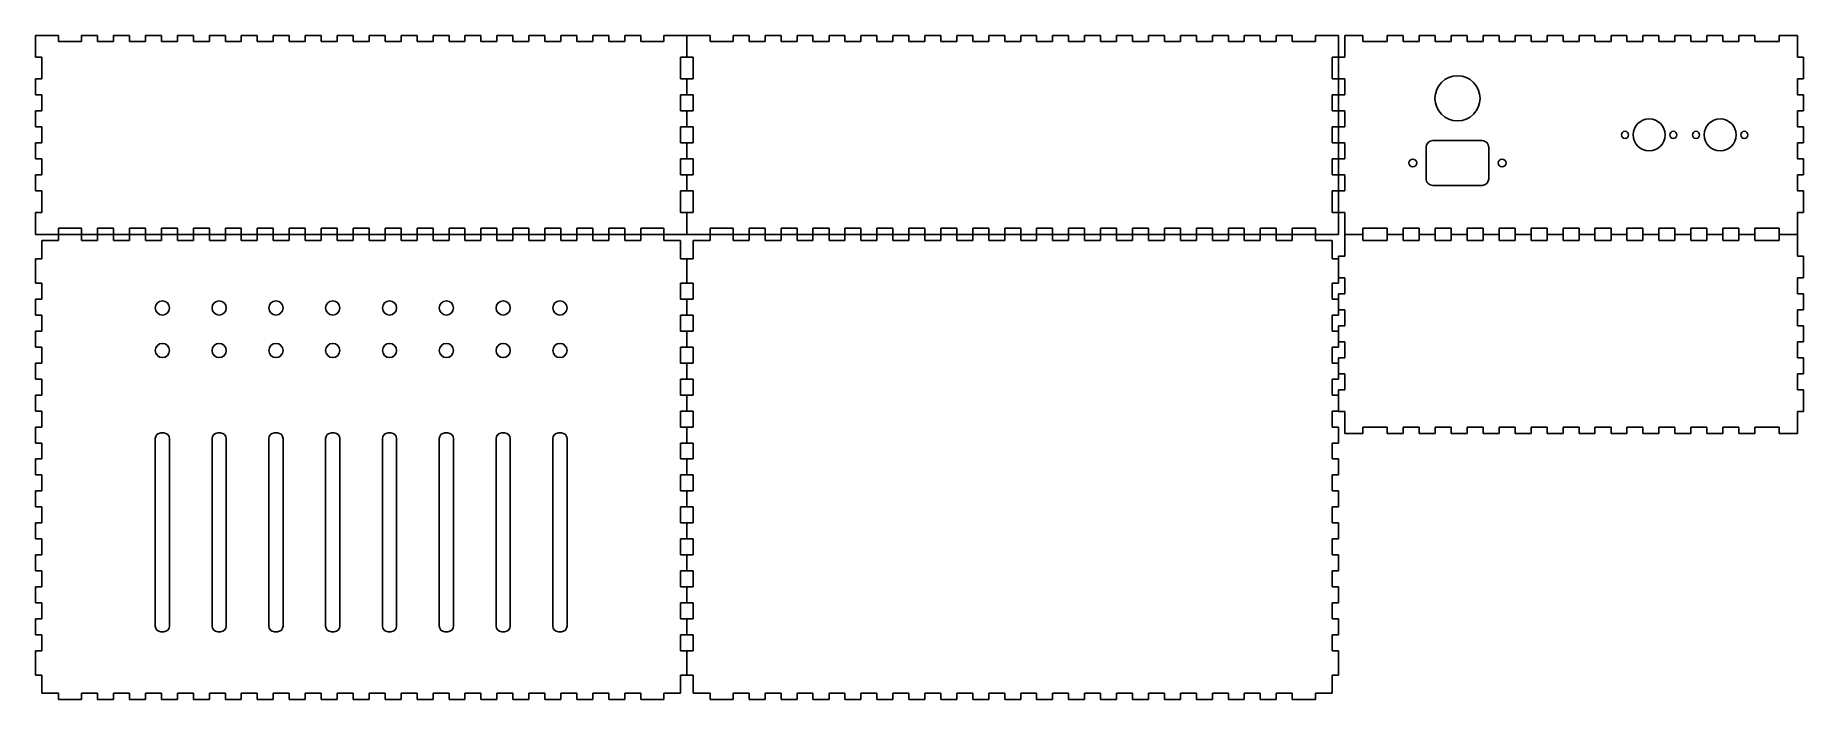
# Model space of a CAD drawing. Header units: inches. Extents: x 0.2 to 31.4, y -11.9 to -0.2.
import ezdxf

# ---------------------------------------------------------------- set-up
doc = ezdxf.new("R2010")
doc.units = ezdxf.units.IN
doc.header["$MEASUREMENT"] = 0

msp = doc.modelspace()

# ---------------------------------------------------------------- linework, layer by layer
at = {"color": 5}
for p, q in [((0.242, -0.222), (0.649, -0.222)), ((0.242, -0.605), (0.242, -0.222)), ((0.649, -0.222), (0.649, -0.332)), ((1.056, -0.332), (1.056, -0.222)), ((1.056, -0.222), (1.337, -0.222)), ((1.337, -0.222), (1.337, -0.332)), ((1.618, -0.332), (1.618, -0.222)), ((1.618, -0.222), (1.9, -0.222)), ((1.9, -0.222), (1.9, -0.332)), ((2.181, -0.332), (2.181, -0.222)), ((2.181, -0.222), (2.462, -0.222)), ((2.462, -0.222), (2.462, -0.332)), ((2.743, -0.332), (2.743, -0.222)), ((2.743, -0.222), (3.025, -0.222)), ((3.025, -0.222), (3.025, -0.332)), ((3.306, -0.332), (3.306, -0.222)), ((3.306, -0.222), (3.587, -0.222)), ((3.587, -0.222), (3.587, -0.332)), ((3.868, -0.332), (3.868, -0.222)), ((3.868, -0.222), (4.15, -0.222)), ((4.15, -0.222), (4.15, -0.332)), ((4.431, -0.332), (4.431, -0.222)), ((4.431, -0.222), (4.712, -0.222)), ((4.712, -0.222), (4.712, -0.332)), ((4.993, -0.332), (4.993, -0.222)), ((4.993, -0.222), (5.275, -0.222)), ((5.275, -0.222), (5.275, -0.332)), ((5.556, -0.332), (5.556, -0.222)), ((5.556, -0.222), (5.837, -0.222)), ((5.837, -0.222), (5.837, -0.332)), ((6.118, -0.332), (6.118, -0.222)), ((6.118, -0.222), (6.4, -0.222)), ((6.4, -0.222), (6.4, -0.332)), ((6.681, -0.332), (6.681, -0.222)), ((6.681, -0.222), (6.962, -0.222)), ((6.962, -0.222), (6.962, -0.332)), ((7.243, -0.332), (7.243, -0.222)), ((7.243, -0.222), (7.525, -0.222)), ((7.525, -0.222), (7.525, -0.332)), ((7.806, -0.332), (7.806, -0.222)), ((7.806, -0.222), (8.087, -0.222)), ((8.087, -0.222), (8.087, -0.332)), ((8.368, -0.332), (8.368, -0.222)), ((8.368, -0.222), (8.65, -0.222)), ((8.65, -0.222), (8.65, -0.332)), ((8.931, -0.332), (8.931, -0.222)), ((8.931, -0.222), (9.212, -0.222)), ((9.212, -0.222), (9.212, -0.332)), ((9.493, -0.332), (9.493, -0.222)), ((9.493, -0.222), (9.775, -0.222)), ((9.775, -0.222), (9.775, -0.332)), ((10.056, -0.332), (10.056, -0.222)), ((10.056, -0.222), (10.337, -0.222)), ((10.337, -0.222), (10.337, -0.332)), ((10.618, -0.332), (10.618, -0.222)), ((10.618, -0.222), (10.9, -0.222)), ((10.9, -0.222), (10.9, -0.332)), ((11.306, -0.332), (11.306, -0.222)), ((11.306, -0.222), (11.713, -0.222)), ((11.713, -0.222), (11.713, -0.605)), ((11.713, -0.222), (12.12, -0.222)), ((11.713, -0.605), (11.713, -0.222)), ((12.12, -0.222), (12.12, -0.332)), ((12.527, -0.332), (12.527, -0.222)), ((12.527, -0.222), (12.808, -0.222)), ((12.808, -0.222), (12.808, -0.332)), ((13.09, -0.332), (13.09, -0.222)), ((13.09, -0.222), (13.371, -0.222)), ((13.371, -0.222), (13.371, -0.332)), ((13.652, -0.332), (13.652, -0.222)), ((13.652, -0.222), (13.933, -0.222)), ((13.933, -0.222), (13.933, -0.332)), ((14.215, -0.332), (14.215, -0.222)), ((14.215, -0.222), (14.496, -0.222)), ((14.496, -0.222), (14.496, -0.332)), ((14.777, -0.332), (14.777, -0.222)), ((14.777, -0.222), (15.058, -0.222)), ((15.058, -0.222), (15.058, -0.332)), ((15.34, -0.332), (15.34, -0.222)), ((15.34, -0.222), (15.621, -0.222)), ((15.621, -0.222), (15.621, -0.332)), ((15.902, -0.332), (15.902, -0.222)), ((15.902, -0.222), (16.183, -0.222)), ((16.183, -0.222), (16.183, -0.332)), ((16.465, -0.332), (16.465, -0.222)), ((16.465, -0.222), (16.746, -0.222)), ((16.746, -0.222), (16.746, -0.332)), ((17.027, -0.332), (17.027, -0.222)), ((17.027, -0.222), (17.308, -0.222)), ((17.308, -0.222), (17.308, -0.332)), ((17.59, -0.332), (17.59, -0.222)), ((17.59, -0.222), (17.871, -0.222)), ((17.871, -0.222), (17.871, -0.332)), ((18.152, -0.332), (18.152, -0.222)), ((18.152, -0.222), (18.433, -0.222)), ((18.433, -0.222), (18.433, -0.332)), ((18.715, -0.332), (18.715, -0.222)), ((18.715, -0.222), (18.996, -0.222)), ((18.996, -0.222), (18.996, -0.332)), ((19.277, -0.332), (19.277, -0.222)), ((19.277, -0.222), (19.558, -0.222)), ((19.558, -0.222), (19.558, -0.332)), ((19.84, -0.332), (19.84, -0.222)), ((19.84, -0.222), (20.121, -0.222)), ((20.121, -0.222), (20.121, -0.332)), ((20.402, -0.332), (20.402, -0.222)), ((20.402, -0.222), (20.683, -0.222)), ((20.683, -0.222), (20.683, -0.332)), ((20.965, -0.332), (20.965, -0.222)), ((20.965, -0.222), (21.246, -0.222)), ((21.246, -0.222), (21.246, -0.332)), ((21.527, -0.332), (21.527, -0.222)), ((21.527, -0.222), (21.808, -0.222)), ((21.808, -0.222), (21.808, -0.332)), ((22.09, -0.332), (22.09, -0.222)), ((22.09, -0.222), (22.371, -0.222)), ((22.371, -0.222), (22.371, -0.332)), ((22.778, -0.332), (22.778, -0.222)), ((22.778, -0.222), (23.185, -0.222)), ((23.185, -0.222), (23.185, -0.605)), ((23.295, -0.222), (23.615, -0.222)), ((23.295, -0.605), (23.295, -0.222)), ((23.615, -0.222), (23.615, -0.332)), ((24.045, -0.332), (24.045, -0.222)), ((24.045, -0.222), (24.326, -0.222)), ((24.326, -0.222), (24.326, -0.332)), ((24.608, -0.332), (24.608, -0.222)), ((24.608, -0.222), (24.889, -0.222)), ((24.889, -0.222), (24.889, -0.332)), ((25.17, -0.332), (25.17, -0.222)), ((25.17, -0.222), (25.451, -0.222)), ((25.451, -0.222), (25.451, -0.332)), ((25.733, -0.332), (25.733, -0.222)), ((25.733, -0.222), (26.014, -0.222)), ((26.014, -0.222), (26.014, -0.332)), ((26.295, -0.332), (26.295, -0.222)), ((26.295, -0.222), (26.576, -0.222)), ((26.576, -0.222), (26.576, -0.332)), ((26.858, -0.332), (26.858, -0.222)), ((26.858, -0.222), (27.139, -0.222)), ((27.139, -0.222), (27.139, -0.332)), ((27.42, -0.332), (27.42, -0.222)), ((27.42, -0.222), (27.701, -0.222)), ((27.701, -0.222), (27.701, -0.332)), ((27.983, -0.332), (27.983, -0.222)), ((27.983, -0.222), (28.264, -0.222)), ((28.264, -0.222), (28.264, -0.332)), ((28.545, -0.332), (28.545, -0.222)), ((28.545, -0.222), (28.826, -0.222)), ((28.826, -0.222), (28.826, -0.332)), ((29.108, -0.332), (29.108, -0.222)), ((29.108, -0.222), (29.389, -0.222)), ((29.389, -0.222), (29.389, -0.332)), ((29.67, -0.332), (29.67, -0.222)), ((29.67, -0.222), (29.951, -0.222)), ((29.951, -0.222), (29.951, -0.332)), ((30.233, -0.332), (30.233, -0.222)), ((30.233, -0.222), (30.514, -0.222)), ((30.514, -0.222), (30.514, -0.332)), ((30.944, -0.332), (30.944, -0.222)), ((30.944, -0.222), (31.264, -0.222)), ((31.264, -0.222), (31.264, -0.605)), ((0.353, -0.605), (0.242, -0.605)), ((0.353, -0.988), (0.353, -0.605)), ((0.649, -0.332), (1.056, -0.332)), ((1.337, -0.332), (1.618, -0.332)), ((1.9, -0.332), (2.181, -0.332)), ((2.462, -0.332), (2.743, -0.332)), ((3.025, -0.332), (3.306, -0.332)), ((3.587, -0.332), (3.868, -0.332)), ((4.15, -0.332), (4.431, -0.332)), ((4.712, -0.332), (4.993, -0.332)), ((5.275, -0.332), (5.556, -0.332)), ((5.837, -0.332), (6.118, -0.332)), ((6.4, -0.332), (6.681, -0.332)), ((6.962, -0.332), (7.243, -0.332)), ((7.525, -0.332), (7.806, -0.332)), ((8.087, -0.332), (8.368, -0.332)), ((8.65, -0.332), (8.931, -0.332)), ((9.212, -0.332), (9.493, -0.332)), ((9.775, -0.332), (10.056, -0.332)), ((10.337, -0.332), (10.618, -0.332)), ((10.9, -0.332), (11.306, -0.332)), ((11.713, -0.605), (11.603, -0.605)), ((11.603, -0.605), (11.603, -0.988)), ((11.824, -0.605), (11.713, -0.605)), ((11.824, -0.988), (11.824, -0.605)), ((12.12, -0.332), (12.527, -0.332)), ((12.808, -0.332), (13.09, -0.332)), ((13.371, -0.332), (13.652, -0.332)), ((13.933, -0.332), (14.215, -0.332)), ((14.496, -0.332), (14.777, -0.332)), ((15.058, -0.332), (15.34, -0.332)), ((15.621, -0.332), (15.902, -0.332)), ((16.183, -0.332), (16.465, -0.332)), ((16.746, -0.332), (17.027, -0.332)), ((17.308, -0.332), (17.59, -0.332)), ((17.871, -0.332), (18.152, -0.332)), ((18.433, -0.332), (18.715, -0.332)), ((18.996, -0.332), (19.277, -0.332)), ((19.558, -0.332), (19.84, -0.332)), ((20.121, -0.332), (20.402, -0.332)), ((20.683, -0.332), (20.965, -0.332)), ((21.246, -0.332), (21.527, -0.332)), ((21.808, -0.332), (22.09, -0.332)), ((22.371, -0.332), (22.778, -0.332)), ((23.185, -0.605), (23.074, -0.605)), ((23.074, -0.605), (23.074, -0.988)), ((23.185, -0.988), (23.185, -0.605)), ((23.185, -0.605), (23.295, -0.605)), ((23.615, -0.332), (24.045, -0.332)), ((24.326, -0.332), (24.608, -0.332)), ((24.889, -0.332), (25.17, -0.332)), ((25.451, -0.332), (25.733, -0.332)), ((26.014, -0.332), (26.295, -0.332)), ((26.576, -0.332), (26.858, -0.332)), ((27.139, -0.332), (27.42, -0.332)), ((27.701, -0.332), (27.983, -0.332)), ((28.264, -0.332), (28.545, -0.332)), ((28.826, -0.332), (29.108, -0.332)), ((29.389, -0.332), (29.67, -0.332)), ((29.951, -0.332), (30.233, -0.332)), ((30.514, -0.332), (30.944, -0.332)), ((31.264, -0.605), (31.375, -0.605)), ((31.375, -0.605), (31.375, -0.988)), ((0.242, -1.27), (0.242, -0.988)), ((0.242, -0.988), (0.353, -0.988)), ((11.603, -0.988), (11.713, -0.988)), ((11.713, -0.988), (11.713, -1.27)), ((11.713, -1.27), (11.713, -0.988)), ((11.713, -0.988), (11.824, -0.988)), ((23.074, -0.988), (23.185, -0.988)), ((23.185, -0.988), (23.185, -1.27)), ((23.295, -0.988), (23.185, -0.988)), ((23.295, -1.27), (23.295, -0.988)), ((31.375, -0.988), (31.264, -0.988)), ((31.264, -0.988), (31.264, -1.27)), ((0.353, -1.27), (0.242, -1.27)), ((0.242, -1.832), (0.242, -1.551)), ((0.242, -1.551), (0.353, -1.551)), ((0.353, -1.551), (0.353, -1.27)), ((11.713, -1.27), (11.603, -1.27)), ((11.603, -1.27), (11.603, -1.551)), ((11.603, -1.551), (11.713, -1.551)), ((11.824, -1.27), (11.713, -1.27)), ((11.713, -1.551), (11.713, -1.832)), ((11.713, -1.832), (11.713, -1.551)), ((11.713, -1.551), (11.824, -1.551)), ((11.824, -1.551), (11.824, -1.27)), ((23.185, -1.27), (23.074, -1.27)), ((23.074, -1.27), (23.074, -1.551)), ((23.074, -1.551), (23.185, -1.551)), ((23.185, -1.551), (23.185, -1.27)), ((23.185, -1.27), (23.295, -1.27)), ((23.185, -1.551), (23.185, -1.832)), ((23.295, -1.551), (23.185, -1.551)), ((23.295, -1.832), (23.295, -1.551)), ((31.264, -1.27), (31.375, -1.27)), ((31.375, -1.551), (31.264, -1.551)), ((31.264, -1.551), (31.264, -1.832)), ((31.375, -1.27), (31.375, -1.551)), ((0.353, -1.832), (0.242, -1.832)), ((0.353, -2.113), (0.353, -1.832)), ((11.713, -1.832), (11.603, -1.832)), ((11.603, -1.832), (11.603, -2.113)), ((11.824, -1.832), (11.713, -1.832)), ((11.824, -2.113), (11.824, -1.832)), ((23.185, -1.832), (23.074, -1.832)), ((23.074, -1.832), (23.074, -2.113)), ((23.185, -2.113), (23.185, -1.832)), ((23.185, -1.832), (23.295, -1.832)), ((31.264, -1.832), (31.375, -1.832)), ((31.375, -1.832), (31.375, -2.113)), ((0.242, -2.395), (0.242, -2.113)), ((0.242, -2.113), (0.353, -2.113)), ((11.603, -2.113), (11.713, -2.113)), ((11.713, -2.113), (11.713, -2.395)), ((11.713, -2.395), (11.713, -2.113)), ((11.713, -2.113), (11.824, -2.113)), ((23.074, -2.113), (23.185, -2.113)), ((23.185, -2.113), (23.185, -2.395)), ((23.295, -2.113), (23.185, -2.113)), ((23.295, -2.395), (23.295, -2.113)), ((24.846, -2.074), (25.713, -2.074)), ((31.375, -2.113), (31.264, -2.113)), ((31.264, -2.113), (31.264, -2.395)), ((0.353, -2.395), (0.242, -2.395)), ((0.353, -2.676), (0.353, -2.395)), ((11.713, -2.395), (11.603, -2.395)), ((11.603, -2.395), (11.603, -2.676)), ((11.824, -2.395), (11.713, -2.395)), ((11.824, -2.676), (11.824, -2.395)), ((23.185, -2.395), (23.074, -2.395)), ((23.074, -2.395), (23.074, -2.676)), ((23.185, -2.676), (23.185, -2.395)), ((23.185, -2.395), (23.295, -2.395)), ((24.727, -2.744), (24.728, -2.192)), ((25.831, -2.192), (25.831, -2.744)), ((31.264, -2.395), (31.375, -2.395)), ((31.375, -2.395), (31.375, -2.676)), ((0.242, -2.957), (0.242, -2.676)), ((0.242, -2.676), (0.353, -2.676)), ((11.603, -2.676), (11.713, -2.676)), ((11.713, -2.676), (11.713, -2.957)), ((11.713, -2.957), (11.713, -2.676)), ((11.713, -2.676), (11.824, -2.676)), ((23.074, -2.676), (23.185, -2.676)), ((23.185, -2.676), (23.185, -2.957)), ((23.295, -2.676), (23.185, -2.676)), ((23.295, -2.957), (23.295, -2.676)), ((31.375, -2.676), (31.264, -2.676)), ((31.264, -2.676), (31.264, -2.957)), ((0.353, -2.957), (0.242, -2.957)), ((0.353, -3.341), (0.353, -2.957)), ((11.713, -2.957), (11.603, -2.957)), ((11.603, -2.957), (11.603, -3.341)), ((11.824, -2.957), (11.713, -2.957)), ((11.824, -3.341), (11.824, -2.957)), ((23.185, -2.957), (23.074, -2.957)), ((23.074, -2.957), (23.074, -3.341)), ((23.185, -3.341), (23.185, -2.957)), ((23.185, -2.957), (23.295, -2.957)), ((25.712, -2.862), (24.846, -2.862)), ((31.264, -2.957), (31.375, -2.957)), ((31.375, -2.957), (31.375, -3.341)), ((0.242, -3.724), (0.242, -3.341)), ((0.242, -3.341), (0.353, -3.341)), ((11.603, -3.341), (11.713, -3.341)), ((11.713, -3.341), (11.713, -3.724)), ((11.713, -3.724), (11.713, -3.341)), ((11.713, -3.341), (11.824, -3.341)), ((23.074, -3.341), (23.185, -3.341)), ((23.185, -3.341), (23.185, -3.724)), ((23.295, -3.341), (23.185, -3.341)), ((23.295, -3.724), (23.295, -3.341)), ((31.375, -3.341), (31.264, -3.341)), ((31.264, -3.341), (31.264, -3.724)), ((0.649, -3.724), (0.242, -3.724)), ((1.056, -3.613), (0.649, -3.613)), ((0.649, -3.613), (0.649, -3.724)), ((0.649, -3.835), (0.649, -3.724)), ((0.649, -3.724), (1.056, -3.724)), ((1.056, -3.724), (1.056, -3.613)), ((1.337, -3.724), (1.056, -3.724)), ((1.056, -3.724), (1.056, -3.835)), ((1.618, -3.613), (1.337, -3.613)), ((1.337, -3.613), (1.337, -3.724)), ((1.337, -3.835), (1.337, -3.724)), ((1.337, -3.724), (1.618, -3.724)), ((1.618, -3.724), (1.618, -3.613)), ((1.9, -3.724), (1.618, -3.724)), ((1.618, -3.724), (1.618, -3.835)), ((2.181, -3.613), (1.9, -3.613)), ((1.9, -3.613), (1.9, -3.724)), ((1.9, -3.835), (1.9, -3.724)), ((1.9, -3.724), (2.181, -3.724)), ((2.181, -3.724), (2.181, -3.613)), ((2.462, -3.724), (2.181, -3.724)), ((2.181, -3.724), (2.181, -3.835)), ((2.743, -3.613), (2.462, -3.613)), ((2.462, -3.613), (2.462, -3.724)), ((2.462, -3.835), (2.462, -3.724)), ((2.462, -3.724), (2.743, -3.724)), ((2.743, -3.724), (2.743, -3.613)), ((3.025, -3.724), (2.743, -3.724)), ((2.743, -3.724), (2.743, -3.835)), ((3.306, -3.613), (3.025, -3.613)), ((3.025, -3.613), (3.025, -3.724)), ((3.025, -3.835), (3.025, -3.724)), ((3.025, -3.724), (3.306, -3.724)), ((3.306, -3.724), (3.306, -3.613)), ((3.587, -3.724), (3.306, -3.724)), ((3.306, -3.724), (3.306, -3.835)), ((3.868, -3.613), (3.587, -3.613)), ((3.587, -3.613), (3.587, -3.724)), ((3.587, -3.835), (3.587, -3.724)), ((3.587, -3.724), (3.868, -3.724)), ((3.868, -3.724), (3.868, -3.613)), ((4.15, -3.724), (3.868, -3.724)), ((3.868, -3.724), (3.868, -3.835)), ((4.431, -3.613), (4.15, -3.613)), ((4.15, -3.613), (4.15, -3.724)), ((4.15, -3.835), (4.15, -3.724)), ((4.15, -3.724), (4.431, -3.724)), ((4.431, -3.724), (4.431, -3.613)), ((4.712, -3.724), (4.431, -3.724)), ((4.431, -3.724), (4.431, -3.835)), ((4.993, -3.613), (4.712, -3.613)), ((4.712, -3.613), (4.712, -3.724)), ((4.712, -3.835), (4.712, -3.724)), ((4.712, -3.724), (4.993, -3.724)), ((4.993, -3.724), (4.993, -3.613)), ((5.275, -3.724), (4.993, -3.724)), ((4.993, -3.724), (4.993, -3.835)), ((5.556, -3.613), (5.275, -3.613)), ((5.275, -3.613), (5.275, -3.724)), ((5.275, -3.835), (5.275, -3.724)), ((5.275, -3.724), (5.556, -3.724)), ((5.556, -3.724), (5.556, -3.613)), ((5.837, -3.724), (5.556, -3.724)), ((5.556, -3.724), (5.556, -3.835)), ((6.118, -3.613), (5.837, -3.613)), ((5.837, -3.613), (5.837, -3.724)), ((5.837, -3.835), (5.837, -3.724)), ((5.837, -3.724), (6.118, -3.724)), ((6.118, -3.724), (6.118, -3.613)), ((6.4, -3.724), (6.118, -3.724)), ((6.118, -3.724), (6.118, -3.835)), ((6.681, -3.613), (6.4, -3.613)), ((6.4, -3.613), (6.4, -3.724)), ((6.4, -3.835), (6.4, -3.724)), ((6.4, -3.724), (6.681, -3.724)), ((6.681, -3.724), (6.681, -3.613)), ((6.962, -3.724), (6.681, -3.724)), ((6.681, -3.724), (6.681, -3.835)), ((7.243, -3.613), (6.962, -3.613)), ((6.962, -3.613), (6.962, -3.724)), ((6.962, -3.835), (6.962, -3.724)), ((6.962, -3.724), (7.243, -3.724)), ((7.243, -3.724), (7.243, -3.613)), ((7.525, -3.724), (7.243, -3.724)), ((7.243, -3.724), (7.243, -3.835)), ((7.806, -3.613), (7.525, -3.613)), ((7.525, -3.613), (7.525, -3.724)), ((7.525, -3.835), (7.525, -3.724)), ((7.525, -3.724), (7.806, -3.724)), ((7.806, -3.724), (7.806, -3.613)), ((8.087, -3.724), (7.806, -3.724)), ((7.806, -3.724), (7.806, -3.835)), ((8.368, -3.613), (8.087, -3.613)), ((8.087, -3.613), (8.087, -3.724)), ((8.087, -3.835), (8.087, -3.724)), ((8.087, -3.724), (8.368, -3.724)), ((8.368, -3.724), (8.368, -3.613)), ((8.65, -3.724), (8.368, -3.724)), ((8.368, -3.724), (8.368, -3.835)), ((8.931, -3.613), (8.65, -3.613)), ((8.65, -3.613), (8.65, -3.724)), ((8.65, -3.835), (8.65, -3.724)), ((8.65, -3.724), (8.931, -3.724)), ((8.931, -3.724), (8.931, -3.613)), ((9.212, -3.724), (8.931, -3.724)), ((8.931, -3.724), (8.931, -3.835)), ((9.493, -3.613), (9.212, -3.613)), ((9.212, -3.613), (9.212, -3.724)), ((9.212, -3.835), (9.212, -3.724)), ((9.212, -3.724), (9.493, -3.724)), ((9.493, -3.724), (9.493, -3.613)), ((9.775, -3.724), (9.493, -3.724)), ((9.493, -3.724), (9.493, -3.835)), ((10.056, -3.613), (9.775, -3.613)), ((9.775, -3.613), (9.775, -3.724)), ((9.775, -3.835), (9.775, -3.724)), ((9.775, -3.724), (10.056, -3.724)), ((10.056, -3.724), (10.056, -3.613)), ((10.337, -3.724), (10.056, -3.724)), ((10.056, -3.724), (10.056, -3.835)), ((10.618, -3.613), (10.337, -3.613)), ((10.337, -3.613), (10.337, -3.724)), ((10.337, -3.835), (10.337, -3.724)), ((10.337, -3.724), (10.618, -3.724)), ((10.618, -3.724), (10.618, -3.613)), ((10.9, -3.724), (10.618, -3.724)), ((10.618, -3.724), (10.618, -3.835)), ((11.306, -3.613), (10.9, -3.613)), ((10.9, -3.613), (10.9, -3.724)), ((10.9, -3.835), (10.9, -3.724)), ((10.9, -3.724), (11.306, -3.724)), ((11.306, -3.724), (11.306, -3.613)), ((11.713, -3.724), (11.306, -3.724)), ((11.306, -3.724), (11.306, -3.835)), ((12.12, -3.724), (11.713, -3.724)), ((12.527, -3.613), (12.12, -3.613)), ((12.12, -3.613), (12.12, -3.724)), ((12.12, -3.835), (12.12, -3.724)), ((12.12, -3.724), (12.527, -3.724)), ((12.527, -3.724), (12.527, -3.613)), ((12.808, -3.724), (12.527, -3.724)), ((12.527, -3.724), (12.527, -3.835)), ((13.09, -3.613), (12.808, -3.613)), ((12.808, -3.613), (12.808, -3.724)), ((12.808, -3.835), (12.808, -3.724)), ((12.808, -3.724), (13.09, -3.724)), ((13.09, -3.724), (13.09, -3.613)), ((13.371, -3.724), (13.09, -3.724)), ((13.09, -3.724), (13.09, -3.835)), ((13.652, -3.613), (13.371, -3.613)), ((13.371, -3.613), (13.371, -3.724)), ((13.371, -3.835), (13.371, -3.724)), ((13.371, -3.724), (13.652, -3.724)), ((13.652, -3.724), (13.652, -3.613)), ((13.933, -3.724), (13.652, -3.724)), ((13.652, -3.724), (13.652, -3.835)), ((14.215, -3.613), (13.933, -3.613)), ((13.933, -3.613), (13.933, -3.724)), ((13.933, -3.835), (13.933, -3.724)), ((13.933, -3.724), (14.215, -3.724)), ((14.215, -3.724), (14.215, -3.613)), ((14.496, -3.724), (14.215, -3.724)), ((14.215, -3.724), (14.215, -3.835)), ((14.777, -3.613), (14.496, -3.613)), ((14.496, -3.613), (14.496, -3.724)), ((14.496, -3.835), (14.496, -3.724)), ((14.496, -3.724), (14.777, -3.724)), ((14.777, -3.724), (14.777, -3.613)), ((15.058, -3.724), (14.777, -3.724)), ((14.777, -3.724), (14.777, -3.835)), ((15.34, -3.613), (15.058, -3.613)), ((15.058, -3.613), (15.058, -3.724)), ((15.058, -3.835), (15.058, -3.724)), ((15.058, -3.724), (15.34, -3.724)), ((15.34, -3.724), (15.34, -3.613)), ((15.621, -3.724), (15.34, -3.724)), ((15.34, -3.724), (15.34, -3.835)), ((15.902, -3.613), (15.621, -3.613)), ((15.621, -3.613), (15.621, -3.724)), ((15.621, -3.835), (15.621, -3.724)), ((15.621, -3.724), (15.902, -3.724)), ((15.902, -3.724), (15.902, -3.613)), ((16.183, -3.724), (15.902, -3.724)), ((15.902, -3.724), (15.902, -3.835)), ((16.465, -3.613), (16.183, -3.613)), ((16.183, -3.613), (16.183, -3.724)), ((16.183, -3.835), (16.183, -3.724)), ((16.183, -3.724), (16.465, -3.724)), ((16.465, -3.724), (16.465, -3.613)), ((16.746, -3.724), (16.465, -3.724)), ((16.465, -3.724), (16.465, -3.835)), ((17.027, -3.613), (16.746, -3.613)), ((16.746, -3.613), (16.746, -3.724)), ((16.746, -3.835), (16.746, -3.724)), ((16.746, -3.724), (17.027, -3.724)), ((17.027, -3.724), (17.027, -3.613)), ((17.308, -3.724), (17.027, -3.724)), ((17.027, -3.724), (17.027, -3.835)), ((17.59, -3.613), (17.308, -3.613)), ((17.308, -3.613), (17.308, -3.724)), ((17.308, -3.835), (17.308, -3.724)), ((17.308, -3.724), (17.59, -3.724)), ((17.59, -3.724), (17.59, -3.613)), ((17.871, -3.724), (17.59, -3.724)), ((17.59, -3.724), (17.59, -3.835)), ((18.152, -3.613), (17.871, -3.613)), ((17.871, -3.613), (17.871, -3.724)), ((17.871, -3.835), (17.871, -3.724)), ((17.871, -3.724), (18.152, -3.724)), ((18.152, -3.724), (18.152, -3.613)), ((18.433, -3.724), (18.152, -3.724)), ((18.152, -3.724), (18.152, -3.835)), ((18.715, -3.613), (18.433, -3.613)), ((18.433, -3.613), (18.433, -3.724)), ((18.433, -3.835), (18.433, -3.724)), ((18.433, -3.724), (18.715, -3.724)), ((18.715, -3.724), (18.715, -3.613)), ((18.996, -3.724), (18.715, -3.724)), ((18.715, -3.724), (18.715, -3.835)), ((19.277, -3.613), (18.996, -3.613)), ((18.996, -3.613), (18.996, -3.724)), ((18.996, -3.835), (18.996, -3.724)), ((18.996, -3.724), (19.277, -3.724)), ((19.277, -3.724), (19.277, -3.613)), ((19.558, -3.724), (19.277, -3.724)), ((19.277, -3.724), (19.277, -3.835)), ((19.84, -3.613), (19.558, -3.613)), ((19.558, -3.613), (19.558, -3.724)), ((19.558, -3.835), (19.558, -3.724)), ((19.558, -3.724), (19.84, -3.724)), ((19.84, -3.724), (19.84, -3.613)), ((20.121, -3.724), (19.84, -3.724)), ((19.84, -3.724), (19.84, -3.835)), ((20.402, -3.613), (20.121, -3.613)), ((20.121, -3.613), (20.121, -3.724)), ((20.121, -3.835), (20.121, -3.724)), ((20.121, -3.724), (20.402, -3.724)), ((20.402, -3.724), (20.402, -3.613)), ((20.683, -3.724), (20.402, -3.724)), ((20.402, -3.724), (20.402, -3.835)), ((20.965, -3.613), (20.683, -3.613)), ((20.683, -3.613), (20.683, -3.724)), ((20.683, -3.835), (20.683, -3.724)), ((20.683, -3.724), (20.965, -3.724)), ((20.965, -3.724), (20.965, -3.613)), ((21.246, -3.724), (20.965, -3.724)), ((20.965, -3.724), (20.965, -3.835)), ((21.527, -3.613), (21.246, -3.613)), ((21.246, -3.613), (21.246, -3.724)), ((21.246, -3.835), (21.246, -3.724)), ((21.246, -3.724), (21.527, -3.724)), ((21.527, -3.724), (21.527, -3.613)), ((21.808, -3.724), (21.527, -3.724)), ((21.527, -3.724), (21.527, -3.835)), ((22.09, -3.613), (21.808, -3.613)), ((21.808, -3.613), (21.808, -3.724)), ((21.808, -3.835), (21.808, -3.724)), ((21.808, -3.724), (22.09, -3.724)), ((22.09, -3.724), (22.09, -3.613)), ((22.371, -3.724), (22.09, -3.724)), ((22.09, -3.724), (22.09, -3.835)), ((22.778, -3.613), (22.371, -3.613)), ((22.371, -3.613), (22.371, -3.724)), ((22.371, -3.835), (22.371, -3.724)), ((22.371, -3.724), (22.778, -3.724)), ((22.778, -3.724), (22.778, -3.613)), ((23.185, -3.724), (22.778, -3.724)), ((22.778, -3.724), (22.778, -3.835)), ((23.615, -3.724), (23.295, -3.724)), ((23.295, -3.724), (23.615, -3.724)), ((23.295, -4.108), (23.295, -3.724)), ((24.045, -3.613), (23.615, -3.613)), ((23.615, -3.613), (23.615, -3.724)), ((23.615, -3.724), (23.615, -3.835)), ((24.045, -3.724), (24.045, -3.613)), ((24.326, -3.724), (24.045, -3.724)), ((24.045, -3.835), (24.045, -3.724)), ((24.045, -3.724), (24.326, -3.724)), ((24.608, -3.613), (24.326, -3.613)), ((24.326, -3.613), (24.326, -3.724)), ((24.326, -3.724), (24.326, -3.835)), ((24.608, -3.724), (24.608, -3.613)), ((24.889, -3.724), (24.608, -3.724)), ((24.608, -3.835), (24.608, -3.724)), ((24.608, -3.724), (24.889, -3.724)), ((25.17, -3.613), (24.889, -3.613)), ((24.889, -3.613), (24.889, -3.724)), ((24.889, -3.724), (24.889, -3.835)), ((25.17, -3.724), (25.17, -3.613)), ((25.451, -3.724), (25.17, -3.724)), ((25.17, -3.835), (25.17, -3.724)), ((25.17, -3.724), (25.451, -3.724)), ((25.733, -3.613), (25.451, -3.613)), ((25.451, -3.613), (25.451, -3.724)), ((25.451, -3.724), (25.451, -3.835)), ((25.733, -3.724), (25.733, -3.613)), ((26.014, -3.724), (25.733, -3.724)), ((25.733, -3.835), (25.733, -3.724)), ((25.733, -3.724), (26.014, -3.724)), ((26.295, -3.613), (26.014, -3.613)), ((26.014, -3.613), (26.014, -3.724)), ((26.014, -3.724), (26.014, -3.835)), ((26.295, -3.724), (26.295, -3.613)), ((26.576, -3.724), (26.295, -3.724)), ((26.295, -3.835), (26.295, -3.724)), ((26.295, -3.724), (26.576, -3.724)), ((26.858, -3.613), (26.576, -3.613)), ((26.576, -3.613), (26.576, -3.724)), ((26.576, -3.724), (26.576, -3.835)), ((26.858, -3.724), (26.858, -3.613)), ((27.139, -3.724), (26.858, -3.724)), ((26.858, -3.835), (26.858, -3.724)), ((26.858, -3.724), (27.139, -3.724)), ((27.42, -3.613), (27.139, -3.613)), ((27.139, -3.613), (27.139, -3.724)), ((27.139, -3.724), (27.139, -3.835)), ((27.42, -3.724), (27.42, -3.613)), ((27.701, -3.724), (27.42, -3.724)), ((27.42, -3.835), (27.42, -3.724)), ((27.42, -3.724), (27.701, -3.724)), ((27.983, -3.613), (27.701, -3.613)), ((27.701, -3.613), (27.701, -3.724)), ((27.701, -3.724), (27.701, -3.835)), ((27.983, -3.724), (27.983, -3.613)), ((28.264, -3.724), (27.983, -3.724)), ((27.983, -3.835), (27.983, -3.724)), ((27.983, -3.724), (28.264, -3.724)), ((28.545, -3.613), (28.264, -3.613)), ((28.264, -3.613), (28.264, -3.724)), ((28.264, -3.724), (28.264, -3.835)), ((28.545, -3.724), (28.545, -3.613)), ((28.826, -3.724), (28.545, -3.724)), ((28.545, -3.835), (28.545, -3.724)), ((28.545, -3.724), (28.826, -3.724)), ((29.108, -3.613), (28.826, -3.613)), ((28.826, -3.613), (28.826, -3.724)), ((28.826, -3.724), (28.826, -3.835)), ((29.108, -3.724), (29.108, -3.613)), ((29.389, -3.724), (29.108, -3.724)), ((29.108, -3.835), (29.108, -3.724)), ((29.108, -3.724), (29.389, -3.724)), ((29.67, -3.613), (29.389, -3.613)), ((29.389, -3.613), (29.389, -3.724)), ((29.389, -3.724), (29.389, -3.835)), ((29.67, -3.724), (29.67, -3.613)), ((29.951, -3.724), (29.67, -3.724)), ((29.67, -3.835), (29.67, -3.724)), ((29.67, -3.724), (29.951, -3.724)), ((30.233, -3.613), (29.951, -3.613)), ((29.951, -3.613), (29.951, -3.724)), ((29.951, -3.724), (29.951, -3.835)), ((30.233, -3.724), (30.233, -3.613)), ((30.514, -3.724), (30.233, -3.724)), ((30.233, -3.835), (30.233, -3.724)), ((30.233, -3.724), (30.514, -3.724)), ((30.944, -3.613), (30.514, -3.613)), ((30.514, -3.613), (30.514, -3.724)), ((30.514, -3.724), (30.514, -3.835)), ((30.944, -3.724), (30.944, -3.613)), ((31.264, -3.724), (30.944, -3.724)), ((30.944, -3.835), (30.944, -3.724)), ((30.944, -3.724), (31.264, -3.724)), ((31.264, -3.724), (31.264, -4.108)), ((0.353, -3.835), (0.649, -3.835)), ((0.353, -4.154), (0.353, -3.835)), ((1.056, -3.835), (1.337, -3.835)), ((1.618, -3.835), (1.9, -3.835)), ((2.181, -3.835), (2.462, -3.835)), ((2.743, -3.835), (3.025, -3.835)), ((3.306, -3.835), (3.587, -3.835)), ((3.868, -3.835), (4.15, -3.835)), ((4.431, -3.835), (4.712, -3.835)), ((4.993, -3.835), (5.275, -3.835)), ((5.556, -3.835), (5.837, -3.835)), ((6.118, -3.835), (6.4, -3.835)), ((6.681, -3.835), (6.962, -3.835)), ((7.243, -3.835), (7.525, -3.835)), ((7.806, -3.835), (8.087, -3.835)), ((8.368, -3.835), (8.65, -3.835)), ((8.931, -3.835), (9.212, -3.835)), ((9.493, -3.835), (9.775, -3.835)), ((10.056, -3.835), (10.337, -3.835)), ((10.618, -3.835), (10.9, -3.835)), ((11.306, -3.835), (11.603, -3.835)), ((11.603, -3.835), (11.603, -4.154)), ((11.824, -3.835), (12.12, -3.835)), ((11.824, -4.154), (11.824, -3.835)), ((12.527, -3.835), (12.808, -3.835)), ((13.09, -3.835), (13.371, -3.835)), ((13.652, -3.835), (13.933, -3.835)), ((14.215, -3.835), (14.496, -3.835)), ((14.777, -3.835), (15.058, -3.835)), ((15.34, -3.835), (15.621, -3.835)), ((15.902, -3.835), (16.183, -3.835)), ((16.465, -3.835), (16.746, -3.835)), ((17.027, -3.835), (17.308, -3.835)), ((17.59, -3.835), (17.871, -3.835)), ((18.152, -3.835), (18.433, -3.835)), ((18.715, -3.835), (18.996, -3.835)), ((19.277, -3.835), (19.558, -3.835)), ((19.84, -3.835), (20.121, -3.835)), ((20.402, -3.835), (20.683, -3.835)), ((20.965, -3.835), (21.246, -3.835)), ((21.527, -3.835), (21.808, -3.835)), ((22.09, -3.835), (22.371, -3.835)), ((22.778, -3.835), (23.074, -3.835)), ((23.074, -3.835), (23.074, -4.154)), ((23.615, -3.835), (24.045, -3.835)), ((24.326, -3.835), (24.608, -3.835)), ((24.889, -3.835), (25.17, -3.835)), ((25.451, -3.835), (25.733, -3.835)), ((26.014, -3.835), (26.295, -3.835)), ((26.576, -3.835), (26.858, -3.835)), ((27.139, -3.835), (27.42, -3.835)), ((27.701, -3.835), (27.983, -3.835)), ((28.264, -3.835), (28.545, -3.835)), ((28.826, -3.835), (29.108, -3.835)), ((29.389, -3.835), (29.67, -3.835)), ((29.951, -3.835), (30.233, -3.835)), ((30.514, -3.835), (30.944, -3.835)), ((0.242, -4.585), (0.242, -4.154)), ((0.242, -4.154), (0.353, -4.154)), ((11.603, -4.154), (11.713, -4.154)), ((11.713, -4.154), (11.713, -4.585)), ((11.713, -4.585), (11.713, -4.154)), ((11.713, -4.154), (11.824, -4.154)), ((23.074, -4.154), (23.185, -4.154)), ((23.185, -4.491), (23.185, -4.108)), ((23.185, -4.108), (23.295, -4.108)), ((23.185, -4.154), (23.185, -4.585)), ((31.264, -4.108), (31.375, -4.108)), ((31.375, -4.108), (31.375, -4.491)), ((0.353, -4.585), (0.242, -4.585)), ((0.353, -4.866), (0.353, -4.585)), ((11.713, -4.585), (11.603, -4.585)), ((11.603, -4.585), (11.603, -4.866)), ((11.824, -4.585), (11.713, -4.585)), ((11.824, -4.866), (11.824, -4.585)), ((23.185, -4.585), (23.074, -4.585)), ((23.074, -4.585), (23.074, -4.866)), ((23.295, -4.491), (23.185, -4.491)), ((23.295, -4.772), (23.295, -4.491)), ((31.375, -4.491), (31.264, -4.491)), ((31.264, -4.491), (31.264, -4.772)), ((0.242, -5.147), (0.242, -4.866)), ((0.242, -4.866), (0.353, -4.866)), ((11.603, -4.866), (11.713, -4.866)), ((11.713, -4.866), (11.713, -5.147)), ((11.713, -5.147), (11.713, -4.866)), ((11.713, -4.866), (11.824, -4.866)), ((23.074, -4.866), (23.185, -4.866)), ((23.185, -5.053), (23.185, -4.772)), ((23.185, -4.772), (23.295, -4.772)), ((23.185, -4.866), (23.185, -5.147)), ((31.264, -4.772), (31.375, -4.772)), ((31.375, -4.772), (31.375, -5.053)), ((0.353, -5.147), (0.242, -5.147)), ((0.353, -5.428), (0.353, -5.147)), ((11.713, -5.147), (11.603, -5.147)), ((11.603, -5.147), (11.603, -5.428)), ((11.824, -5.147), (11.713, -5.147)), ((11.824, -5.428), (11.824, -5.147)), ((23.185, -5.147), (23.074, -5.147)), ((23.074, -5.147), (23.074, -5.428)), ((23.295, -5.053), (23.185, -5.053)), ((23.295, -5.335), (23.295, -5.053)), ((31.375, -5.053), (31.264, -5.053)), ((31.264, -5.053), (31.264, -5.335)), ((0.242, -5.71), (0.242, -5.428)), ((0.242, -5.428), (0.353, -5.428)), ((11.603, -5.428), (11.713, -5.428)), ((11.713, -5.428), (11.713, -5.71)), ((11.713, -5.71), (11.713, -5.428)), ((11.713, -5.428), (11.824, -5.428)), ((23.074, -5.428), (23.185, -5.428)), ((23.185, -5.616), (23.185, -5.335)), ((23.185, -5.335), (23.295, -5.335)), ((23.185, -5.428), (23.185, -5.71)), ((31.264, -5.335), (31.375, -5.335)), ((31.375, -5.335), (31.375, -5.616)), ((0.353, -5.71), (0.242, -5.71)), ((0.353, -5.991), (0.353, -5.71)), ((11.713, -5.71), (11.603, -5.71)), ((11.603, -5.71), (11.603, -5.991)), ((11.824, -5.71), (11.713, -5.71)), ((11.824, -5.991), (11.824, -5.71)), ((23.185, -5.71), (23.074, -5.71)), ((23.074, -5.71), (23.074, -5.991)), ((23.295, -5.616), (23.185, -5.616)), ((23.185, -6.178), (23.185, -5.897)), ((23.185, -5.897), (23.295, -5.897)), ((23.295, -5.897), (23.295, -5.616)), ((31.375, -5.616), (31.264, -5.616)), ((31.264, -5.616), (31.264, -5.897)), ((31.264, -5.897), (31.375, -5.897)), ((31.375, -5.897), (31.375, -6.178)), ((0.242, -6.272), (0.242, -5.991)), ((0.242, -5.991), (0.353, -5.991)), ((11.603, -5.991), (11.713, -5.991)), ((11.713, -5.991), (11.713, -6.272)), ((11.713, -6.272), (11.713, -5.991)), ((11.713, -5.991), (11.824, -5.991)), ((23.074, -5.991), (23.185, -5.991)), ((23.185, -5.991), (23.185, -6.272)), ((23.295, -6.178), (23.185, -6.178)), ((23.295, -6.46), (23.295, -6.178)), ((31.375, -6.178), (31.264, -6.178)), ((31.264, -6.178), (31.264, -6.46)), ((0.353, -6.272), (0.242, -6.272)), ((0.353, -6.553), (0.353, -6.272)), ((11.713, -6.272), (11.603, -6.272)), ((11.603, -6.272), (11.603, -6.553)), ((11.824, -6.272), (11.713, -6.272)), ((11.824, -6.553), (11.824, -6.272)), ((23.185, -6.272), (23.074, -6.272)), ((23.074, -6.272), (23.074, -6.553)), ((23.185, -6.843), (23.185, -6.46)), ((23.185, -6.46), (23.295, -6.46)), ((31.264, -6.46), (31.375, -6.46)), ((31.375, -6.46), (31.375, -6.843)), ((0.242, -6.835), (0.242, -6.553)), ((0.242, -6.553), (0.353, -6.553)), ((0.353, -6.835), (0.242, -6.835)), ((0.353, -7.116), (0.353, -6.835)), ((11.603, -6.553), (11.713, -6.553)), ((11.713, -6.835), (11.603, -6.835)), ((11.603, -6.835), (11.603, -7.116)), ((11.713, -6.553), (11.713, -6.835)), ((11.713, -6.835), (11.713, -6.553)), ((11.713, -6.553), (11.824, -6.553)), ((11.824, -6.835), (11.713, -6.835)), ((11.824, -7.116), (11.824, -6.835)), ((23.074, -6.553), (23.185, -6.553)), ((23.185, -6.835), (23.074, -6.835)), ((23.074, -6.835), (23.074, -7.116)), ((23.185, -6.553), (23.185, -6.835)), ((23.295, -6.843), (23.185, -6.843)), ((23.295, -7.227), (23.295, -6.843)), ((31.375, -6.843), (31.264, -6.843)), ((31.264, -6.843), (31.264, -7.227)), ((0.242, -7.397), (0.242, -7.116)), ((0.242, -7.116), (0.353, -7.116)), ((11.603, -7.116), (11.713, -7.116)), ((11.713, -7.116), (11.713, -7.397)), ((11.713, -7.397), (11.713, -7.116)), ((11.713, -7.116), (11.824, -7.116)), ((23.074, -7.116), (23.185, -7.116)), ((23.185, -7.116), (23.185, -7.397)), ((24.045, -7.116), (23.615, -7.116)), ((23.615, -7.116), (23.615, -7.227)), ((24.045, -7.227), (24.045, -7.116)), ((24.608, -7.116), (24.326, -7.116)), ((24.326, -7.116), (24.326, -7.227)), ((24.608, -7.227), (24.608, -7.116)), ((25.17, -7.116), (24.889, -7.116)), ((24.889, -7.116), (24.889, -7.227)), ((25.17, -7.227), (25.17, -7.116)), ((25.733, -7.116), (25.451, -7.116)), ((25.451, -7.116), (25.451, -7.227)), ((25.733, -7.227), (25.733, -7.116)), ((26.295, -7.116), (26.014, -7.116)), ((26.014, -7.116), (26.014, -7.227)), ((26.295, -7.227), (26.295, -7.116)), ((26.858, -7.116), (26.576, -7.116)), ((26.576, -7.116), (26.576, -7.227)), ((26.858, -7.227), (26.858, -7.116)), ((27.42, -7.116), (27.139, -7.116)), ((27.139, -7.116), (27.139, -7.227)), ((27.42, -7.227), (27.42, -7.116)), ((27.983, -7.116), (27.701, -7.116)), ((27.701, -7.116), (27.701, -7.227)), ((27.983, -7.227), (27.983, -7.116)), ((28.545, -7.116), (28.264, -7.116)), ((28.264, -7.116), (28.264, -7.227)), ((28.545, -7.227), (28.545, -7.116)), ((29.108, -7.116), (28.826, -7.116)), ((28.826, -7.116), (28.826, -7.227)), ((29.108, -7.227), (29.108, -7.116)), ((29.67, -7.116), (29.389, -7.116)), ((29.389, -7.116), (29.389, -7.227)), ((29.67, -7.227), (29.67, -7.116)), ((30.233, -7.116), (29.951, -7.116)), ((29.951, -7.116), (29.951, -7.227)), ((30.233, -7.227), (30.233, -7.116)), ((30.944, -7.116), (30.514, -7.116)), ((30.514, -7.116), (30.514, -7.227)), ((30.944, -7.227), (30.944, -7.116)), ((0.353, -7.397), (0.242, -7.397)), ((0.353, -7.678), (0.353, -7.397)), ((2.353, -7.319), (2.353, -10.619)), ((2.503, -7.219), (2.453, -7.219)), ((2.603, -10.619), (2.603, -7.319)), ((3.353, -7.319), (3.353, -10.619)), ((3.503, -7.219), (3.453, -7.219)), ((3.603, -10.619), (3.603, -7.319)), ((4.353, -7.319), (4.353, -10.619)), ((4.503, -7.219), (4.453, -7.219)), ((4.603, -10.619), (4.603, -7.319)), ((5.353, -7.319), (5.353, -10.619)), ((5.503, -7.219), (5.453, -7.219)), ((5.603, -10.619), (5.603, -7.319)), ((6.353, -7.319), (6.353, -10.619)), ((6.503, -7.219), (6.453, -7.219)), ((6.603, -10.619), (6.603, -7.319)), ((7.353, -7.319), (7.353, -10.619)), ((7.503, -7.219), (7.453, -7.219)), ((7.603, -10.619), (7.603, -7.319)), ((8.353, -7.319), (8.353, -10.619)), ((8.503, -7.219), (8.453, -7.219)), ((8.603, -10.619), (8.603, -7.319)), ((9.353, -7.319), (9.353, -10.619)), ((9.503, -7.219), (9.453, -7.219)), ((9.603, -10.619), (9.603, -7.319)), ((11.713, -7.397), (11.603, -7.397)), ((11.603, -7.397), (11.603, -7.678)), ((11.824, -7.397), (11.713, -7.397)), ((11.824, -7.678), (11.824, -7.397)), ((23.185, -7.397), (23.074, -7.397)), ((23.074, -7.397), (23.074, -7.678)), ((23.615, -7.227), (23.295, -7.227)), ((24.326, -7.227), (24.045, -7.227)), ((24.889, -7.227), (24.608, -7.227)), ((25.451, -7.227), (25.17, -7.227)), ((26.014, -7.227), (25.733, -7.227)), ((26.576, -7.227), (26.295, -7.227)), ((27.139, -7.227), (26.858, -7.227)), ((27.701, -7.227), (27.42, -7.227)), ((28.264, -7.227), (27.983, -7.227)), ((28.826, -7.227), (28.545, -7.227)), ((29.389, -7.227), (29.108, -7.227)), ((29.951, -7.227), (29.67, -7.227)), ((30.514, -7.227), (30.233, -7.227)), ((31.264, -7.227), (30.944, -7.227)), ((0.242, -7.96), (0.242, -7.678)), ((0.242, -7.678), (0.353, -7.678)), ((11.603, -7.678), (11.713, -7.678)), ((11.713, -7.678), (11.713, -7.96)), ((11.713, -7.96), (11.713, -7.678)), ((11.713, -7.678), (11.824, -7.678)), ((23.074, -7.678), (23.185, -7.678)), ((23.185, -7.678), (23.185, -7.96)), ((0.353, -7.96), (0.242, -7.96)), ((0.353, -8.241), (0.353, -7.96)), ((11.713, -7.96), (11.603, -7.96)), ((11.603, -7.96), (11.603, -8.241)), ((11.824, -7.96), (11.713, -7.96)), ((11.824, -8.241), (11.824, -7.96)), ((23.185, -7.96), (23.074, -7.96)), ((23.074, -7.96), (23.074, -8.241)), ((0.242, -8.522), (0.242, -8.241)), ((0.242, -8.241), (0.353, -8.241)), ((11.603, -8.241), (11.713, -8.241)), ((11.713, -8.241), (11.713, -8.522)), ((11.713, -8.522), (11.713, -8.241)), ((11.713, -8.241), (11.824, -8.241)), ((23.074, -8.241), (23.185, -8.241)), ((23.185, -8.241), (23.185, -8.522)), ((0.353, -8.522), (0.242, -8.522)), ((0.353, -8.803), (0.353, -8.522)), ((11.713, -8.522), (11.603, -8.522)), ((11.603, -8.522), (11.603, -8.803)), ((11.824, -8.522), (11.713, -8.522)), ((11.824, -8.803), (11.824, -8.522)), ((23.185, -8.522), (23.074, -8.522)), ((23.074, -8.522), (23.074, -8.803)), ((0.242, -9.085), (0.242, -8.803)), ((0.242, -8.803), (0.353, -8.803)), ((11.603, -8.803), (11.713, -8.803)), ((11.713, -8.803), (11.713, -9.085)), ((11.713, -9.085), (11.713, -8.803)), ((11.713, -8.803), (11.824, -8.803)), ((23.074, -8.803), (23.185, -8.803)), ((23.185, -8.803), (23.185, -9.085)), ((0.353, -9.085), (0.242, -9.085)), ((0.353, -9.366), (0.353, -9.085)), ((11.713, -9.085), (11.603, -9.085)), ((11.603, -9.085), (11.603, -9.366)), ((11.824, -9.085), (11.713, -9.085)), ((11.824, -9.366), (11.824, -9.085)), ((23.185, -9.085), (23.074, -9.085)), ((23.074, -9.085), (23.074, -9.366)), ((0.242, -9.647), (0.242, -9.366)), ((0.242, -9.366), (0.353, -9.366)), ((0.353, -9.647), (0.242, -9.647)), ((0.353, -9.928), (0.353, -9.647)), ((11.603, -9.366), (11.713, -9.366)), ((11.713, -9.647), (11.603, -9.647)), ((11.603, -9.647), (11.603, -9.928)), ((11.713, -9.366), (11.713, -9.647)), ((11.713, -9.647), (11.713, -9.366)), ((11.713, -9.366), (11.824, -9.366)), ((11.824, -9.647), (11.713, -9.647)), ((11.824, -9.928), (11.824, -9.647)), ((23.074, -9.366), (23.185, -9.366)), ((23.185, -9.647), (23.074, -9.647)), ((23.074, -9.647), (23.074, -9.928)), ((23.185, -9.366), (23.185, -9.647)), ((0.242, -10.21), (0.242, -9.928)), ((0.242, -9.928), (0.353, -9.928)), ((11.603, -9.928), (11.713, -9.928)), ((11.713, -9.928), (11.713, -10.21)), ((11.713, -10.21), (11.713, -9.928)), ((11.713, -9.928), (11.824, -9.928)), ((23.074, -9.928), (23.185, -9.928)), ((23.185, -9.928), (23.185, -10.21)), ((0.353, -10.21), (0.242, -10.21)), ((0.353, -10.491), (0.353, -10.21)), ((11.713, -10.21), (11.603, -10.21)), ((11.603, -10.21), (11.603, -10.491)), ((11.824, -10.21), (11.713, -10.21)), ((11.824, -10.491), (11.824, -10.21)), ((23.185, -10.21), (23.074, -10.21)), ((23.074, -10.21), (23.074, -10.491)), ((0.242, -10.772), (0.242, -10.491)), ((0.242, -10.491), (0.353, -10.491)), ((11.603, -10.491), (11.713, -10.491)), ((11.713, -10.491), (11.713, -10.772)), ((11.713, -10.772), (11.713, -10.491)), ((11.713, -10.491), (11.824, -10.491)), ((23.074, -10.491), (23.185, -10.491)), ((23.185, -10.491), (23.185, -10.772)), ((0.353, -10.772), (0.242, -10.772)), ((0.353, -11.053), (0.353, -10.772)), ((2.453, -10.719), (2.503, -10.719)), ((3.453, -10.719), (3.503, -10.719)), ((4.453, -10.719), (4.503, -10.719)), ((5.453, -10.719), (5.503, -10.719)), ((6.453, -10.719), (6.503, -10.719)), ((7.453, -10.719), (7.503, -10.719)), ((8.453, -10.719), (8.503, -10.719)), ((9.453, -10.719), (9.503, -10.719)), ((11.713, -10.772), (11.603, -10.772)), ((11.603, -10.772), (11.603, -11.053)), ((11.824, -10.772), (11.713, -10.772)), ((11.824, -11.053), (11.824, -10.772)), ((23.185, -10.772), (23.074, -10.772)), ((23.074, -10.772), (23.074, -11.053)), ((0.242, -11.484), (0.242, -11.053)), ((0.242, -11.053), (0.353, -11.053)), ((11.603, -11.053), (11.713, -11.053)), ((11.713, -11.053), (11.713, -11.484)), ((11.713, -11.484), (11.713, -11.053)), ((11.713, -11.053), (11.824, -11.053)), ((23.074, -11.053), (23.185, -11.053)), ((23.185, -11.053), (23.185, -11.484)), ((0.353, -11.484), (0.242, -11.484)), ((0.353, -11.803), (0.353, -11.484)), ((11.713, -11.484), (11.603, -11.484)), ((11.603, -11.484), (11.603, -11.803)), ((11.824, -11.484), (11.713, -11.484)), ((11.824, -11.803), (11.824, -11.484)), ((23.185, -11.484), (23.074, -11.484)), ((23.074, -11.484), (23.074, -11.803)), ((0.649, -11.803), (0.353, -11.803)), ((0.649, -11.914), (0.649, -11.803)), ((1.337, -11.803), (1.056, -11.803)), ((1.056, -11.803), (1.056, -11.914)), ((1.337, -11.914), (1.337, -11.803)), ((1.9, -11.803), (1.618, -11.803)), ((1.618, -11.803), (1.618, -11.914)), ((1.9, -11.914), (1.9, -11.803)), ((2.462, -11.803), (2.181, -11.803)), ((2.181, -11.803), (2.181, -11.914)), ((2.462, -11.914), (2.462, -11.803)), ((3.025, -11.803), (2.743, -11.803)), ((2.743, -11.803), (2.743, -11.914)), ((3.025, -11.914), (3.025, -11.803)), ((3.587, -11.803), (3.306, -11.803)), ((3.306, -11.803), (3.306, -11.914)), ((3.587, -11.914), (3.587, -11.803)), ((4.15, -11.803), (3.868, -11.803)), ((3.868, -11.803), (3.868, -11.914)), ((4.15, -11.914), (4.15, -11.803)), ((4.712, -11.803), (4.431, -11.803)), ((4.431, -11.803), (4.431, -11.914)), ((4.712, -11.914), (4.712, -11.803)), ((5.275, -11.803), (4.993, -11.803)), ((4.993, -11.803), (4.993, -11.914)), ((5.275, -11.914), (5.275, -11.803)), ((5.837, -11.803), (5.556, -11.803)), ((5.556, -11.803), (5.556, -11.914)), ((5.837, -11.914), (5.837, -11.803)), ((6.4, -11.803), (6.118, -11.803)), ((6.118, -11.803), (6.118, -11.914)), ((6.4, -11.914), (6.4, -11.803)), ((6.962, -11.803), (6.681, -11.803)), ((6.681, -11.803), (6.681, -11.914)), ((6.962, -11.914), (6.962, -11.803)), ((7.525, -11.803), (7.243, -11.803)), ((7.243, -11.803), (7.243, -11.914)), ((7.525, -11.914), (7.525, -11.803)), ((8.087, -11.803), (7.806, -11.803)), ((7.806, -11.803), (7.806, -11.914)), ((8.087, -11.914), (8.087, -11.803)), ((8.65, -11.803), (8.368, -11.803)), ((8.368, -11.803), (8.368, -11.914)), ((8.65, -11.914), (8.65, -11.803)), ((9.212, -11.803), (8.931, -11.803)), ((8.931, -11.803), (8.931, -11.914)), ((9.212, -11.914), (9.212, -11.803)), ((9.775, -11.803), (9.493, -11.803)), ((9.493, -11.803), (9.493, -11.914)), ((9.775, -11.914), (9.775, -11.803)), ((10.337, -11.803), (10.056, -11.803)), ((10.056, -11.803), (10.056, -11.914)), ((10.337, -11.914), (10.337, -11.803)), ((10.9, -11.803), (10.618, -11.803)), ((10.618, -11.803), (10.618, -11.914)), ((10.9, -11.914), (10.9, -11.803)), ((11.603, -11.803), (11.306, -11.803)), ((11.306, -11.803), (11.306, -11.914)), ((12.12, -11.803), (11.824, -11.803)), ((12.12, -11.914), (12.12, -11.803)), ((12.808, -11.803), (12.527, -11.803)), ((12.527, -11.803), (12.527, -11.914)), ((12.808, -11.914), (12.808, -11.803)), ((13.371, -11.803), (13.09, -11.803)), ((13.09, -11.803), (13.09, -11.914)), ((13.371, -11.914), (13.371, -11.803)), ((13.933, -11.803), (13.652, -11.803)), ((13.652, -11.803), (13.652, -11.914)), ((13.933, -11.914), (13.933, -11.803)), ((14.496, -11.803), (14.215, -11.803)), ((14.215, -11.803), (14.215, -11.914)), ((14.496, -11.914), (14.496, -11.803)), ((15.058, -11.803), (14.777, -11.803)), ((14.777, -11.803), (14.777, -11.914)), ((15.058, -11.914), (15.058, -11.803)), ((15.621, -11.803), (15.34, -11.803)), ((15.34, -11.803), (15.34, -11.914)), ((15.621, -11.914), (15.621, -11.803)), ((16.183, -11.803), (15.902, -11.803)), ((15.902, -11.803), (15.902, -11.914)), ((16.183, -11.914), (16.183, -11.803)), ((16.746, -11.803), (16.465, -11.803)), ((16.465, -11.803), (16.465, -11.914)), ((16.746, -11.914), (16.746, -11.803)), ((17.308, -11.803), (17.027, -11.803)), ((17.027, -11.803), (17.027, -11.914)), ((17.308, -11.914), (17.308, -11.803)), ((17.871, -11.803), (17.59, -11.803)), ((17.59, -11.803), (17.59, -11.914)), ((17.871, -11.914), (17.871, -11.803)), ((18.433, -11.803), (18.152, -11.803)), ((18.152, -11.803), (18.152, -11.914)), ((18.433, -11.914), (18.433, -11.803)), ((18.996, -11.803), (18.715, -11.803)), ((18.715, -11.803), (18.715, -11.914)), ((18.996, -11.914), (18.996, -11.803)), ((19.558, -11.803), (19.277, -11.803)), ((19.277, -11.803), (19.277, -11.914)), ((19.558, -11.914), (19.558, -11.803)), ((20.121, -11.803), (19.84, -11.803)), ((19.84, -11.803), (19.84, -11.914)), ((20.121, -11.914), (20.121, -11.803)), ((20.683, -11.803), (20.402, -11.803)), ((20.402, -11.803), (20.402, -11.914)), ((20.683, -11.914), (20.683, -11.803)), ((21.246, -11.803), (20.965, -11.803)), ((20.965, -11.803), (20.965, -11.914)), ((21.246, -11.914), (21.246, -11.803)), ((21.808, -11.803), (21.527, -11.803)), ((21.527, -11.803), (21.527, -11.914)), ((21.808, -11.914), (21.808, -11.803)), ((22.371, -11.803), (22.09, -11.803)), ((22.09, -11.803), (22.09, -11.914)), ((22.371, -11.914), (22.371, -11.803)), ((23.074, -11.803), (22.778, -11.803)), ((22.778, -11.803), (22.778, -11.914)), ((1.056, -11.914), (0.649, -11.914)), ((1.618, -11.914), (1.337, -11.914)), ((2.181, -11.914), (1.9, -11.914)), ((2.743, -11.914), (2.462, -11.914)), ((3.306, -11.914), (3.025, -11.914)), ((3.868, -11.914), (3.587, -11.914)), ((4.431, -11.914), (4.15, -11.914)), ((4.993, -11.914), (4.712, -11.914)), ((5.556, -11.914), (5.275, -11.914)), ((6.118, -11.914), (5.837, -11.914)), ((6.681, -11.914), (6.4, -11.914)), ((7.243, -11.914), (6.962, -11.914)), ((7.806, -11.914), (7.525, -11.914)), ((8.368, -11.914), (8.087, -11.914)), ((8.931, -11.914), (8.65, -11.914)), ((9.493, -11.914), (9.212, -11.914)), ((10.056, -11.914), (9.775, -11.914)), ((10.618, -11.914), (10.337, -11.914)), ((11.306, -11.914), (10.9, -11.914)), ((12.527, -11.914), (12.12, -11.914)), ((13.09, -11.914), (12.808, -11.914)), ((13.652, -11.914), (13.371, -11.914)), ((14.215, -11.914), (13.933, -11.914)), ((14.777, -11.914), (14.496, -11.914)), ((15.34, -11.914), (15.058, -11.914)), ((15.902, -11.914), (15.621, -11.914)), ((16.465, -11.914), (16.183, -11.914)), ((17.027, -11.914), (16.746, -11.914)), ((17.59, -11.914), (17.308, -11.914)), ((18.152, -11.914), (17.871, -11.914)), ((18.715, -11.914), (18.433, -11.914)), ((19.277, -11.914), (18.996, -11.914)), ((19.84, -11.914), (19.558, -11.914)), ((20.402, -11.914), (20.121, -11.914)), ((20.965, -11.914), (20.683, -11.914)), ((21.527, -11.914), (21.246, -11.914)), ((22.09, -11.914), (21.808, -11.914)), ((22.778, -11.914), (22.371, -11.914))]:
    msp.add_line(p, q, dxfattribs=at)
for centre, radius in [((25.28, -1.33), 0.397), ((28.655, -1.973), 0.28), ((29.905, -1.973), 0.28), ((28.23, -1.973), 0.0625), ((29.08, -1.973), 0.0625), ((29.48, -1.973), 0.0625), ((30.33, -1.973), 0.0625), ((24.493, -2.468), 0.0689), ((26.066, -2.468), 0.0689), ((2.478, -5.019), 0.125), ((3.478, -5.019), 0.125), ((4.478, -5.019), 0.125), ((5.478, -5.019), 0.125), ((6.478, -5.019), 0.125), ((7.478, -5.019), 0.125), ((8.478, -5.019), 0.125), ((9.478, -5.019), 0.125), ((2.478, -5.769), 0.125), ((3.478, -5.769), 0.125), ((4.478, -5.769), 0.125), ((5.478, -5.769), 0.125), ((6.478, -5.769), 0.125), ((7.478, -5.769), 0.125), ((8.478, -5.769), 0.125), ((9.478, -5.769), 0.125)]:
    msp.add_circle(centre, radius, dxfattribs=at)
for centre, radius, start, end in [((24.846, -2.192), 0.118, 90, 179.9567), ((25.713, -2.192), 0.118, 359.9567, 90), ((24.846, -2.744), 0.118, 179.9567, 270), ((25.712, -2.744), 0.118, 270, 359.9567), ((2.453, -7.319), 0.1, 90, 180), ((2.503, -7.319), 0.1, 0, 90), ((3.453, -7.319), 0.1, 90, 180), ((3.503, -7.319), 0.1, 0, 90), ((4.453, -7.319), 0.1, 90, 180), ((4.503, -7.319), 0.1, 0, 90), ((5.453, -7.319), 0.1, 90, 180), ((5.503, -7.319), 0.1, 0, 90), ((6.453, -7.319), 0.1, 90, 180), ((6.503, -7.319), 0.1, 0, 90), ((7.453, -7.319), 0.1, 90, 180), ((7.503, -7.319), 0.1, 0, 90), ((8.453, -7.319), 0.1, 90, 180), ((8.503, -7.319), 0.1, 0, 90), ((9.453, -7.319), 0.1, 90, 180), ((9.503, -7.319), 0.1, 0, 90), ((2.453, -10.619), 0.1, 180, 270), ((2.503, -10.619), 0.1, 270, 0), ((3.453, -10.619), 0.1, 180, 270), ((3.503, -10.619), 0.1, 270, 0), ((4.453, -10.619), 0.1, 180, 270), ((4.503, -10.619), 0.1, 270, 0), ((5.453, -10.619), 0.1, 180, 270), ((5.503, -10.619), 0.1, 270, 0), ((6.453, -10.619), 0.1, 180, 270), ((6.503, -10.619), 0.1, 270, 0), ((7.453, -10.619), 0.1, 180, 270), ((7.503, -10.619), 0.1, 270, 0), ((8.453, -10.619), 0.1, 180, 270), ((8.503, -10.619), 0.1, 270, 0), ((9.453, -10.619), 0.1, 180, 270), ((9.503, -10.619), 0.1, 270, 0)]:
    msp.add_arc(centre, radius, start, end, dxfattribs=at)

doc.saveas('drawing.dxf')
